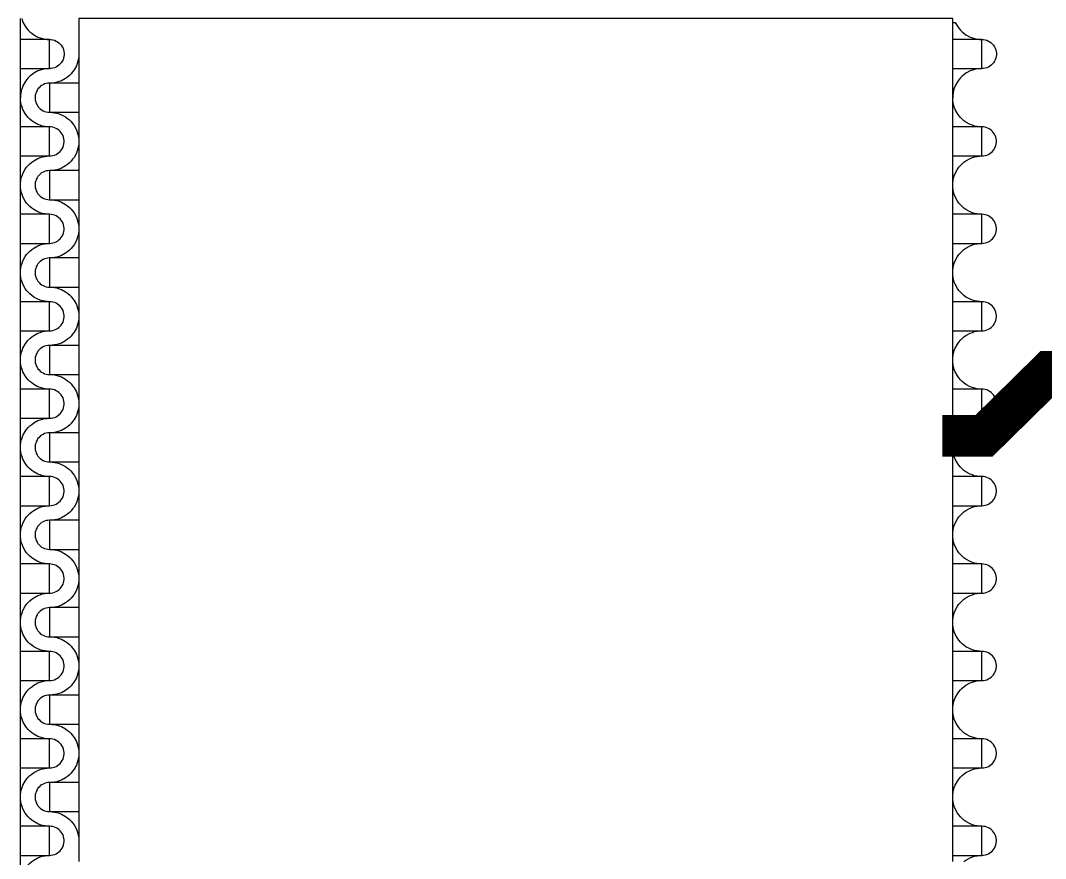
# Model space of a CAD drawing. Extents: x 190.8 to 267.1, y 124 to 174.8.
# Drawn here: x 231.125 to 233.588, y 148.393 to 150.406 of the extents above; entities that cross this region are included whole.
import ezdxf

# ---------------------------------------------------------------- set-up
doc = ezdxf.new("R2010")
doc.units = 0
doc.header["$MEASUREMENT"] = 0

msp = doc.modelspace()

# ---------------------------------------------------------------- linework, layer by layer
for points in [[(231.1246, 148.3506), (231.1246, 150.4106)], [(231.1275, 150.4106), (231.1284, 150.4078), (231.1304, 150.4023), (231.1359, 150.3923), (231.1394, 150.3876), (231.1431, 150.3831), (231.1471, 150.3791), (231.1516, 150.3753), (231.1564, 150.3718), (231.1664, 150.3663), (231.1719, 150.3643), (231.1774, 150.3626), (231.1831, 150.3616), (231.1889, 150.3608), (231.1946, 150.3606)], [(233.3646, 148.3856), (233.3646, 150.4106), (231.2646, 150.4106), (231.2646, 148.3856)], [(233.3646, 150.4016), (233.3708, 150.4016), (233.3759, 150.3923), (233.3794, 150.3876), (233.3831, 150.3831), (233.3871, 150.3791), (233.3916, 150.3753), (233.3964, 150.3718), (233.4064, 150.3663), (233.4119, 150.3643), (233.4174, 150.3626), (233.4231, 150.3616), (233.4289, 150.3608), (233.4346, 150.3606)], [(231.1246, 150.2906), (231.1946, 150.2906), (231.1946, 150.3606), (231.1246, 150.3606)], [(231.1946, 150.3606), (231.1986, 150.3603), (231.2026, 150.3596), (231.2066, 150.3586), (231.2104, 150.3568), (231.2139, 150.3548), (231.2171, 150.3523), (231.2201, 150.3496), (231.2226, 150.3466), (231.2249, 150.3431), (231.2269, 150.3393), (231.2281, 150.3356), (231.2291, 150.3316), (231.2296, 150.3276), (231.2296, 150.3236), (231.2291, 150.3196), (231.2281, 150.3156), (231.2269, 150.3116), (231.2249, 150.3081), (231.2226, 150.3046), (231.2201, 150.3016), (231.2171, 150.2988), (231.2139, 150.2963), (231.2104, 150.2943), (231.2066, 150.2926), (231.2026, 150.2916), (231.1986, 150.2908), (231.1946, 150.2906)], [(233.3646, 150.2906), (233.4346, 150.2906), (233.4346, 150.3606), (233.3646, 150.3606)], [(233.4346, 150.3606), (233.4386, 150.3603), (233.4426, 150.3596), (233.4466, 150.3586), (233.4504, 150.3568), (233.4539, 150.3548), (233.4571, 150.3523), (233.4601, 150.3496), (233.4626, 150.3466), (233.4649, 150.3431), (233.4669, 150.3393), (233.4681, 150.3356), (233.4691, 150.3316), (233.4696, 150.3276), (233.4696, 150.3236), (233.4691, 150.3196), (233.4681, 150.3156), (233.4669, 150.3116), (233.4649, 150.3081), (233.4626, 150.3046), (233.4601, 150.3016), (233.4571, 150.2988), (233.4539, 150.2963), (233.4504, 150.2943), (233.4466, 150.2926), (233.4426, 150.2916), (233.4386, 150.2908), (233.4346, 150.2906)], [(231.2646, 150.3256), (231.2644, 150.3198), (231.2636, 150.3141), (231.2626, 150.3083), (231.2609, 150.3028), (231.2589, 150.2973), (231.2534, 150.2873), (231.2499, 150.2826), (231.2461, 150.2781), (231.2421, 150.2741), (231.2376, 150.2703), (231.2329, 150.2668), (231.2229, 150.2613), (231.2174, 150.2593), (231.2119, 150.2576), (231.2061, 150.2566), (231.2004, 150.2558), (231.1946, 150.2556)], [(231.1946, 150.2906), (231.1889, 150.2903), (231.1831, 150.2896), (231.1774, 150.2886), (231.1719, 150.2868), (231.1664, 150.2848), (231.1564, 150.2793), (231.1516, 150.2758), (231.1471, 150.2721), (231.1431, 150.2681), (231.1394, 150.2636), (231.1359, 150.2588), (231.1304, 150.2488), (231.1284, 150.2433), (231.1266, 150.2378), (231.1256, 150.2321), (231.1249, 150.2263), (231.1246, 150.2206)], [(233.4346, 150.2906), (233.4289, 150.2903), (233.4231, 150.2896), (233.4174, 150.2886), (233.4119, 150.2868), (233.4064, 150.2848), (233.3964, 150.2793), (233.3916, 150.2758), (233.3871, 150.2721), (233.3831, 150.2681), (233.3794, 150.2636), (233.3759, 150.2588), (233.3704, 150.2488), (233.3684, 150.2433), (233.3666, 150.2378), (233.3656, 150.2321), (233.3649, 150.2263), (233.3646, 150.2206)], [(231.1946, 150.2556), (231.1906, 150.2553), (231.1866, 150.2546), (231.1826, 150.2536), (231.1789, 150.2518), (231.1754, 150.2498), (231.1721, 150.2473), (231.1691, 150.2446), (231.1666, 150.2416), (231.1644, 150.2381), (231.1624, 150.2343), (231.1611, 150.2306), (231.1601, 150.2266), (231.1596, 150.2226), (231.1596, 150.2186), (231.1601, 150.2146), (231.1611, 150.2106), (231.1624, 150.2066), (231.1644, 150.2031), (231.1666, 150.1996), (231.1691, 150.1966), (231.1721, 150.1938), (231.1754, 150.1913), (231.1789, 150.1893), (231.1826, 150.1876), (231.1866, 150.1866), (231.1906, 150.1858), (231.1946, 150.1856)], [(231.2646, 150.2556), (231.1946, 150.2556), (231.1946, 150.1856), (231.2646, 150.1856)], [(231.1946, 150.1506), (231.1889, 150.1508), (231.1831, 150.1516), (231.1774, 150.1526), (231.1719, 150.1543), (231.1664, 150.1563), (231.1564, 150.1618), (231.1516, 150.1653), (231.1471, 150.1691), (231.1431, 150.1731), (231.1394, 150.1776), (231.1359, 150.1823), (231.1304, 150.1923), (231.1284, 150.1978), (231.1266, 150.2033), (231.1256, 150.2091), (231.1249, 150.2148), (231.1246, 150.2206)], [(233.4346, 150.1506), (233.4289, 150.1508), (233.4231, 150.1516), (233.4174, 150.1526), (233.4119, 150.1543), (233.4064, 150.1563), (233.3964, 150.1618), (233.3916, 150.1653), (233.3871, 150.1691), (233.3831, 150.1731), (233.3794, 150.1776), (233.3759, 150.1823), (233.3704, 150.1923), (233.3684, 150.1978), (233.3666, 150.2033), (233.3656, 150.2091), (233.3649, 150.2148), (233.3646, 150.2206)], [(231.1946, 150.1856), (231.2004, 150.1853), (231.2061, 150.1846), (231.2119, 150.1836), (231.2174, 150.1818), (231.2229, 150.1798), (231.2329, 150.1743), (231.2376, 150.1708), (231.2421, 150.1671), (231.2461, 150.1631), (231.2499, 150.1586), (231.2534, 150.1538), (231.2589, 150.1438), (231.2609, 150.1383), (231.2626, 150.1328), (231.2636, 150.1271), (231.2644, 150.1213), (231.2646, 150.1156)], [(231.1246, 150.0806), (231.1946, 150.0806), (231.1946, 150.1506), (231.1246, 150.1506)], [(231.1946, 150.0806), (231.1986, 150.0808), (231.2026, 150.0816), (231.2066, 150.0826), (231.2104, 150.0843), (231.2139, 150.0863), (231.2171, 150.0888), (231.2201, 150.0916), (231.2226, 150.0946), (231.2249, 150.0981), (231.2269, 150.1018), (231.2281, 150.1056), (231.2291, 150.1096), (231.2296, 150.1136), (231.2296, 150.1176), (231.2291, 150.1216), (231.2281, 150.1256), (231.2269, 150.1296), (231.2249, 150.1331), (231.2226, 150.1366), (231.2201, 150.1396), (231.2171, 150.1423), (231.2139, 150.1448), (231.2104, 150.1468), (231.2066, 150.1486), (231.2026, 150.1496), (231.1986, 150.1503), (231.1946, 150.1506)], [(233.3646, 150.0806), (233.4346, 150.0806), (233.4346, 150.1506), (233.3646, 150.1506)], [(233.4346, 150.0806), (233.4386, 150.0808), (233.4426, 150.0816), (233.4466, 150.0826), (233.4504, 150.0843), (233.4539, 150.0863), (233.4571, 150.0888), (233.4601, 150.0916), (233.4626, 150.0946), (233.4649, 150.0981), (233.4669, 150.1018), (233.4681, 150.1056), (233.4691, 150.1096), (233.4696, 150.1136), (233.4696, 150.1176), (233.4691, 150.1216), (233.4681, 150.1256), (233.4669, 150.1296), (233.4649, 150.1331), (233.4626, 150.1366), (233.4601, 150.1396), (233.4571, 150.1423), (233.4539, 150.1448), (233.4504, 150.1468), (233.4466, 150.1486), (233.4426, 150.1496), (233.4386, 150.1503), (233.4346, 150.1506)], [(231.2646, 150.1156), (231.2644, 150.1098), (231.2636, 150.1041), (231.2626, 150.0983), (231.2609, 150.0928), (231.2589, 150.0873), (231.2534, 150.0773), (231.2499, 150.0726), (231.2461, 150.0681), (231.2421, 150.0641), (231.2376, 150.0603), (231.2329, 150.0568), (231.2229, 150.0513), (231.2174, 150.0493), (231.2119, 150.0476), (231.2061, 150.0466), (231.2004, 150.0458), (231.1946, 150.0456)], [(231.1246, 150.0106), (231.1249, 150.0163), (231.1256, 150.0221), (231.1266, 150.0278), (231.1284, 150.0333), (231.1304, 150.0388), (231.1359, 150.0488), (231.1394, 150.0536), (231.1431, 150.0581), (231.1471, 150.0621), (231.1516, 150.0658), (231.1564, 150.0693), (231.1664, 150.0748), (231.1719, 150.0768), (231.1774, 150.0786), (231.1831, 150.0796), (231.1889, 150.0803), (231.1946, 150.0806)], [(233.3646, 150.0106), (233.3649, 150.0163), (233.3656, 150.0221), (233.3666, 150.0278), (233.3684, 150.0333), (233.3704, 150.0388), (233.3759, 150.0488), (233.3794, 150.0536), (233.3831, 150.0581), (233.3871, 150.0621), (233.3916, 150.0658), (233.3964, 150.0693), (233.4064, 150.0748), (233.4119, 150.0768), (233.4174, 150.0786), (233.4231, 150.0796), (233.4289, 150.0803), (233.4346, 150.0806)], [(231.1946, 150.0456), (231.1906, 150.0453), (231.1866, 150.0446), (231.1826, 150.0436), (231.1789, 150.0418), (231.1754, 150.0398), (231.1721, 150.0373), (231.1691, 150.0346), (231.1666, 150.0316), (231.1644, 150.0281), (231.1624, 150.0243), (231.1611, 150.0206), (231.1601, 150.0166), (231.1596, 150.0126), (231.1596, 150.0086), (231.1601, 150.0046), (231.1611, 150.0006), (231.1624, 149.9966), (231.1644, 149.9931), (231.1666, 149.9896), (231.1691, 149.9866), (231.1721, 149.9838), (231.1754, 149.9813), (231.1789, 149.9793), (231.1826, 149.9776), (231.1866, 149.9766), (231.1906, 149.9758), (231.1946, 149.9756)], [(231.2646, 150.0456), (231.1946, 150.0456), (231.1946, 149.9756), (231.2646, 149.9756)], [(231.1946, 149.9406), (231.1889, 149.9408), (231.1831, 149.9416), (231.1774, 149.9426), (231.1719, 149.9443), (231.1664, 149.9463), (231.1564, 149.9518), (231.1516, 149.9553), (231.1471, 149.9591), (231.1431, 149.9631), (231.1394, 149.9676), (231.1359, 149.9723), (231.1304, 149.9823), (231.1284, 149.9878), (231.1266, 149.9933), (231.1256, 149.9991), (231.1249, 150.0048), (231.1246, 150.0106)], [(233.4346, 149.9406), (233.4289, 149.9408), (233.4231, 149.9416), (233.4174, 149.9426), (233.4119, 149.9443), (233.4064, 149.9463), (233.3964, 149.9518), (233.3916, 149.9553), (233.3871, 149.9591), (233.3831, 149.9631), (233.3794, 149.9676), (233.3759, 149.9723), (233.3704, 149.9823), (233.3684, 149.9878), (233.3666, 149.9933), (233.3656, 149.9991), (233.3649, 150.0048), (233.3646, 150.0106)], [(231.1946, 149.9756), (231.2004, 149.9753), (231.2061, 149.9746), (231.2119, 149.9736), (231.2174, 149.9718), (231.2229, 149.9698), (231.2329, 149.9643), (231.2376, 149.9608), (231.2421, 149.9571), (231.2461, 149.9531), (231.2499, 149.9486), (231.2534, 149.9438), (231.2589, 149.9338), (231.2609, 149.9283), (231.2626, 149.9228), (231.2636, 149.9171), (231.2644, 149.9113), (231.2646, 149.9056)], [(231.1246, 149.8706), (231.1946, 149.8706), (231.1946, 149.9406), (231.1246, 149.9406)], [(231.1946, 149.8706), (231.1986, 149.8708), (231.2026, 149.8716), (231.2066, 149.8726), (231.2104, 149.8743), (231.2139, 149.8763), (231.2171, 149.8788), (231.2201, 149.8816), (231.2226, 149.8846), (231.2249, 149.8881), (231.2269, 149.8918), (231.2281, 149.8956), (231.2291, 149.8996), (231.2296, 149.9036), (231.2296, 149.9076), (231.2291, 149.9116), (231.2281, 149.9156), (231.2269, 149.9196), (231.2249, 149.9231), (231.2226, 149.9266), (231.2201, 149.9296), (231.2171, 149.9323), (231.2139, 149.9348), (231.2104, 149.9368), (231.2066, 149.9386), (231.2026, 149.9396), (231.1986, 149.9403), (231.1946, 149.9406)], [(233.3646, 149.8706), (233.4346, 149.8706), (233.4346, 149.9406), (233.3646, 149.9406)], [(233.4346, 149.8706), (233.4386, 149.8708), (233.4426, 149.8716), (233.4466, 149.8726), (233.4504, 149.8743), (233.4539, 149.8763), (233.4571, 149.8788), (233.4601, 149.8816), (233.4626, 149.8846), (233.4649, 149.8881), (233.4669, 149.8918), (233.4681, 149.8956), (233.4691, 149.8996), (233.4696, 149.9036), (233.4696, 149.9076), (233.4691, 149.9116), (233.4681, 149.9156), (233.4669, 149.9196), (233.4649, 149.9231), (233.4626, 149.9266), (233.4601, 149.9296), (233.4571, 149.9323), (233.4539, 149.9348), (233.4504, 149.9368), (233.4466, 149.9386), (233.4426, 149.9396), (233.4386, 149.9403), (233.4346, 149.9406)], [(231.2646, 149.9056), (231.2644, 149.8998), (231.2636, 149.8941), (231.2626, 149.8883), (231.2609, 149.8828), (231.2589, 149.8773), (231.2534, 149.8673), (231.2499, 149.8626), (231.2461, 149.8581), (231.2421, 149.8541), (231.2376, 149.8503), (231.2329, 149.8468), (231.2229, 149.8413), (231.2174, 149.8393), (231.2119, 149.8376), (231.2061, 149.8366), (231.2004, 149.8358), (231.1946, 149.8356)], [(231.1246, 149.8006), (231.1249, 149.8063), (231.1256, 149.8121), (231.1266, 149.8178), (231.1284, 149.8233), (231.1304, 149.8288), (231.1359, 149.8388), (231.1394, 149.8436), (231.1431, 149.8481), (231.1471, 149.8521), (231.1516, 149.8558), (231.1564, 149.8593), (231.1664, 149.8648), (231.1719, 149.8668), (231.1774, 149.8686), (231.1831, 149.8696), (231.1889, 149.8703), (231.1946, 149.8706)], [(233.3646, 149.8006), (233.3649, 149.8063), (233.3656, 149.8121), (233.3666, 149.8178), (233.3684, 149.8233), (233.3704, 149.8288), (233.3759, 149.8388), (233.3794, 149.8436), (233.3831, 149.8481), (233.3871, 149.8521), (233.3916, 149.8558), (233.3964, 149.8593), (233.4064, 149.8648), (233.4119, 149.8668), (233.4174, 149.8686), (233.4231, 149.8696), (233.4289, 149.8703), (233.4346, 149.8706)], [(231.1946, 149.8356), (231.1906, 149.8353), (231.1866, 149.8346), (231.1826, 149.8336), (231.1789, 149.8318), (231.1754, 149.8298), (231.1721, 149.8273), (231.1691, 149.8246), (231.1666, 149.8216), (231.1644, 149.8181), (231.1624, 149.8143), (231.1611, 149.8106), (231.1601, 149.8066), (231.1596, 149.8026), (231.1596, 149.7986), (231.1601, 149.7946), (231.1611, 149.7906), (231.1624, 149.7866), (231.1644, 149.7831), (231.1666, 149.7796), (231.1691, 149.7766), (231.1721, 149.7738), (231.1754, 149.7713), (231.1789, 149.7693), (231.1826, 149.7676), (231.1866, 149.7666), (231.1906, 149.7658), (231.1946, 149.7656)], [(231.2646, 149.8356), (231.1946, 149.8356), (231.1946, 149.7656), (231.2646, 149.7656)], [(231.1946, 149.7306), (231.1889, 149.7308), (231.1831, 149.7316), (231.1774, 149.7326), (231.1719, 149.7343), (231.1664, 149.7363), (231.1564, 149.7418), (231.1516, 149.7453), (231.1471, 149.7491), (231.1431, 149.7531), (231.1394, 149.7576), (231.1359, 149.7623), (231.1304, 149.7723), (231.1284, 149.7778), (231.1266, 149.7833), (231.1256, 149.7891), (231.1249, 149.7948), (231.1246, 149.8006)], [(233.4346, 149.7306), (233.4289, 149.7308), (233.4231, 149.7316), (233.4174, 149.7326), (233.4119, 149.7343), (233.4064, 149.7363), (233.3964, 149.7418), (233.3916, 149.7453), (233.3871, 149.7491), (233.3831, 149.7531), (233.3794, 149.7576), (233.3759, 149.7623), (233.3704, 149.7723), (233.3684, 149.7778), (233.3666, 149.7833), (233.3656, 149.7891), (233.3649, 149.7948), (233.3646, 149.8006)], [(231.1946, 149.7656), (231.2004, 149.7653), (231.2061, 149.7646), (231.2119, 149.7636), (231.2174, 149.7618), (231.2229, 149.7598), (231.2329, 149.7543), (231.2376, 149.7508), (231.2421, 149.7471), (231.2461, 149.7431), (231.2499, 149.7386), (231.2534, 149.7338), (231.2589, 149.7238), (231.2609, 149.7183), (231.2626, 149.7128), (231.2636, 149.7071), (231.2644, 149.7013), (231.2646, 149.6956)], [(231.1246, 149.6606), (231.1946, 149.6606), (231.1946, 149.7306), (231.1246, 149.7306)], [(231.1946, 149.6606), (231.1986, 149.6608), (231.2026, 149.6616), (231.2066, 149.6626), (231.2104, 149.6643), (231.2139, 149.6663), (231.2171, 149.6688), (231.2201, 149.6716), (231.2226, 149.6746), (231.2249, 149.6781), (231.2269, 149.6818), (231.2281, 149.6856), (231.2291, 149.6896), (231.2296, 149.6936), (231.2296, 149.6976), (231.2291, 149.7016), (231.2281, 149.7056), (231.2269, 149.7096), (231.2249, 149.7131), (231.2226, 149.7166), (231.2201, 149.7196), (231.2171, 149.7223), (231.2139, 149.7248), (231.2104, 149.7268), (231.2066, 149.7286), (231.2026, 149.7296), (231.1986, 149.7303), (231.1946, 149.7306)], [(233.3646, 149.6606), (233.4346, 149.6606), (233.4346, 149.7306), (233.3646, 149.7306)], [(233.4346, 149.6606), (233.4386, 149.6608), (233.4426, 149.6616), (233.4466, 149.6626), (233.4504, 149.6643), (233.4539, 149.6663), (233.4571, 149.6688), (233.4601, 149.6716), (233.4626, 149.6746), (233.4649, 149.6781), (233.4669, 149.6818), (233.4681, 149.6856), (233.4691, 149.6896), (233.4696, 149.6936), (233.4696, 149.6976), (233.4691, 149.7016), (233.4681, 149.7056), (233.4669, 149.7096), (233.4649, 149.7131), (233.4626, 149.7166), (233.4601, 149.7196), (233.4571, 149.7223), (233.4539, 149.7248), (233.4504, 149.7268), (233.4466, 149.7286), (233.4426, 149.7296), (233.4386, 149.7303), (233.4346, 149.7306)], [(231.2646, 149.6956), (231.2644, 149.6898), (231.2636, 149.6841), (231.2626, 149.6783), (231.2609, 149.6728), (231.2589, 149.6673), (231.2534, 149.6573), (231.2499, 149.6526), (231.2461, 149.6481), (231.2421, 149.6441), (231.2376, 149.6403), (231.2329, 149.6368), (231.2229, 149.6313), (231.2174, 149.6293), (231.2119, 149.6276), (231.2061, 149.6266), (231.2004, 149.6258), (231.1946, 149.6256)], [(231.1246, 149.5906), (231.1249, 149.5963), (231.1256, 149.6021), (231.1266, 149.6078), (231.1284, 149.6133), (231.1304, 149.6188), (231.1359, 149.6288), (231.1394, 149.6336), (231.1431, 149.6381), (231.1471, 149.6421), (231.1516, 149.6458), (231.1564, 149.6493), (231.1664, 149.6548), (231.1719, 149.6568), (231.1774, 149.6586), (231.1831, 149.6596), (231.1889, 149.6603), (231.1946, 149.6606)], [(233.3646, 149.5906), (233.3649, 149.5963), (233.3656, 149.6021), (233.3666, 149.6078), (233.3684, 149.6133), (233.3704, 149.6188), (233.3759, 149.6288), (233.3794, 149.6336), (233.3831, 149.6381), (233.3871, 149.6421), (233.3916, 149.6458), (233.3964, 149.6493), (233.4064, 149.6548), (233.4119, 149.6568), (233.4174, 149.6586), (233.4231, 149.6596), (233.4289, 149.6603), (233.4346, 149.6606)], [(231.1946, 149.6256), (231.1906, 149.6253), (231.1866, 149.6246), (231.1826, 149.6236), (231.1789, 149.6218), (231.1754, 149.6198), (231.1721, 149.6173), (231.1691, 149.6146), (231.1666, 149.6116), (231.1644, 149.6081), (231.1624, 149.6043), (231.1611, 149.6006), (231.1601, 149.5966), (231.1596, 149.5926), (231.1596, 149.5886), (231.1601, 149.5846), (231.1611, 149.5806), (231.1624, 149.5766), (231.1644, 149.5731), (231.1666, 149.5696), (231.1691, 149.5666), (231.1721, 149.5638), (231.1754, 149.5613), (231.1789, 149.5593), (231.1826, 149.5576), (231.1866, 149.5566), (231.1906, 149.5558), (231.1946, 149.5556)], [(231.2646, 149.6256), (231.1946, 149.6256), (231.1946, 149.5556), (231.2646, 149.5556)], [(231.1946, 149.5206), (231.1889, 149.5208), (231.1831, 149.5216), (231.1774, 149.5226), (231.1719, 149.5243), (231.1664, 149.5263), (231.1564, 149.5318), (231.1516, 149.5353), (231.1471, 149.5391), (231.1431, 149.5431), (231.1394, 149.5476), (231.1359, 149.5523), (231.1304, 149.5623), (231.1284, 149.5678), (231.1266, 149.5733), (231.1256, 149.5791), (231.1249, 149.5848), (231.1246, 149.5906)], [(233.4346, 149.5206), (233.4289, 149.5208), (233.4231, 149.5216), (233.4174, 149.5226), (233.4119, 149.5243), (233.4064, 149.5263), (233.3964, 149.5318), (233.3916, 149.5353), (233.3871, 149.5391), (233.3831, 149.5431), (233.3794, 149.5476), (233.3759, 149.5523), (233.3704, 149.5623), (233.3684, 149.5678), (233.3666, 149.5733), (233.3656, 149.5791), (233.3649, 149.5848), (233.3646, 149.5906)], [(231.1946, 149.5556), (231.2004, 149.5553), (231.2061, 149.5546), (231.2119, 149.5536), (231.2174, 149.5518), (231.2229, 149.5498), (231.2329, 149.5443), (231.2376, 149.5408), (231.2421, 149.5371), (231.2461, 149.5331), (231.2499, 149.5286), (231.2534, 149.5238), (231.2589, 149.5138), (231.2609, 149.5083), (231.2626, 149.5028), (231.2636, 149.4971), (231.2644, 149.4913), (231.2646, 149.4856)], [(231.1246, 149.4506), (231.1946, 149.4506), (231.1946, 149.5206), (231.1246, 149.5206)], [(231.1946, 149.4506), (231.1986, 149.4508), (231.2026, 149.4516), (231.2066, 149.4526), (231.2104, 149.4543), (231.2139, 149.4563), (231.2171, 149.4588), (231.2201, 149.4616), (231.2226, 149.4646), (231.2249, 149.4681), (231.2269, 149.4718), (231.2281, 149.4756), (231.2291, 149.4796), (231.2296, 149.4836), (231.2296, 149.4876), (231.2291, 149.4916), (231.2281, 149.4956), (231.2269, 149.4996), (231.2249, 149.5031), (231.2226, 149.5066), (231.2201, 149.5096), (231.2171, 149.5123), (231.2139, 149.5148), (231.2104, 149.5168), (231.2066, 149.5186), (231.2026, 149.5196), (231.1986, 149.5203), (231.1946, 149.5206)], [(233.3646, 149.4506), (233.4346, 149.4506), (233.4346, 149.5206), (233.3646, 149.5206)], [(233.4346, 149.4506), (233.4386, 149.4508), (233.4426, 149.4516), (233.4466, 149.4526), (233.4504, 149.4543), (233.4539, 149.4563), (233.4571, 149.4588), (233.4601, 149.4616), (233.4626, 149.4646), (233.4649, 149.4681), (233.4669, 149.4718), (233.4681, 149.4756), (233.4691, 149.4796), (233.4696, 149.4836), (233.4696, 149.4876), (233.4691, 149.4916), (233.4681, 149.4956), (233.4669, 149.4996), (233.4649, 149.5031), (233.4626, 149.5066), (233.4601, 149.5096), (233.4571, 149.5123), (233.4539, 149.5148), (233.4504, 149.5168), (233.4466, 149.5186), (233.4426, 149.5196), (233.4386, 149.5203), (233.4346, 149.5206)], [(231.2646, 149.4856), (231.2644, 149.4798), (231.2636, 149.4741), (231.2626, 149.4683), (231.2609, 149.4628), (231.2589, 149.4573), (231.2534, 149.4473), (231.2499, 149.4426), (231.2461, 149.4381), (231.2421, 149.4341), (231.2376, 149.4303), (231.2329, 149.4268), (231.2229, 149.4213), (231.2174, 149.4193), (231.2119, 149.4176), (231.2061, 149.4166), (231.2004, 149.4158), (231.1946, 149.4156)], [(231.1246, 149.3806), (231.1249, 149.3863), (231.1256, 149.3921), (231.1266, 149.3978), (231.1284, 149.4033), (231.1304, 149.4088), (231.1359, 149.4188), (231.1394, 149.4236), (231.1431, 149.4281), (231.1471, 149.4321), (231.1516, 149.4358), (231.1564, 149.4393), (231.1664, 149.4448), (231.1719, 149.4468), (231.1774, 149.4486), (231.1831, 149.4496), (231.1889, 149.4503), (231.1946, 149.4506)], [(233.3646, 149.3806), (233.3649, 149.3863), (233.3656, 149.3921), (233.3666, 149.3978), (233.3684, 149.4033), (233.3704, 149.4088), (233.3759, 149.4188), (233.3794, 149.4236), (233.3831, 149.4281), (233.3871, 149.4321), (233.3916, 149.4358), (233.3964, 149.4393), (233.4064, 149.4448), (233.4119, 149.4468), (233.4174, 149.4486), (233.4231, 149.4496), (233.4289, 149.4503), (233.4346, 149.4506)], [(231.1946, 149.4156), (231.1906, 149.4153), (231.1866, 149.4146), (231.1826, 149.4136), (231.1789, 149.4118), (231.1754, 149.4098), (231.1721, 149.4073), (231.1691, 149.4046), (231.1666, 149.4016), (231.1644, 149.3981), (231.1624, 149.3943), (231.1611, 149.3906), (231.1601, 149.3866), (231.1596, 149.3826), (231.1596, 149.3786), (231.1601, 149.3746), (231.1611, 149.3706), (231.1624, 149.3666), (231.1644, 149.3631), (231.1666, 149.3596), (231.1691, 149.3566), (231.1721, 149.3538), (231.1754, 149.3513), (231.1789, 149.3493), (231.1826, 149.3476), (231.1866, 149.3466), (231.1906, 149.3458), (231.1946, 149.3456)], [(231.2646, 149.4156), (231.1946, 149.4156), (231.1946, 149.3456), (231.2646, 149.3456)], [(231.1946, 149.3106), (231.1889, 149.3108), (231.1831, 149.3116), (231.1774, 149.3126), (231.1719, 149.3143), (231.1664, 149.3163), (231.1564, 149.3218), (231.1516, 149.3253), (231.1471, 149.3291), (231.1431, 149.3331), (231.1394, 149.3376), (231.1359, 149.3423), (231.1304, 149.3523), (231.1284, 149.3578), (231.1266, 149.3633), (231.1256, 149.3691), (231.1249, 149.3748), (231.1246, 149.3806)], [(233.4346, 149.3106), (233.4289, 149.3108), (233.4231, 149.3116), (233.4174, 149.3126), (233.4119, 149.3143), (233.4064, 149.3163), (233.3964, 149.3218), (233.3916, 149.3253), (233.3871, 149.3291), (233.3831, 149.3331), (233.3794, 149.3376), (233.3759, 149.3423), (233.3704, 149.3523), (233.3684, 149.3578), (233.3666, 149.3633), (233.3656, 149.3691), (233.3649, 149.3748), (233.3646, 149.3806)], [(231.1946, 149.3456), (231.2004, 149.3453), (231.2061, 149.3446), (231.2119, 149.3436), (231.2174, 149.3418), (231.2229, 149.3398), (231.2329, 149.3343), (231.2376, 149.3308), (231.2421, 149.3271), (231.2461, 149.3231), (231.2499, 149.3186), (231.2534, 149.3138), (231.2589, 149.3038), (231.2609, 149.2983), (231.2626, 149.2928), (231.2636, 149.2871), (231.2644, 149.2813), (231.2646, 149.2756)], [(231.1246, 149.2406), (231.1946, 149.2406), (231.1946, 149.3106), (231.1246, 149.3106)], [(231.1946, 149.2406), (231.1986, 149.2408), (231.2026, 149.2416), (231.2066, 149.2426), (231.2104, 149.2443), (231.2139, 149.2463), (231.2171, 149.2488), (231.2201, 149.2516), (231.2226, 149.2546), (231.2249, 149.2581), (231.2269, 149.2618), (231.2281, 149.2656), (231.2291, 149.2696), (231.2296, 149.2736), (231.2296, 149.2776), (231.2291, 149.2816), (231.2281, 149.2856), (231.2269, 149.2896), (231.2249, 149.2931), (231.2226, 149.2966), (231.2201, 149.2996), (231.2171, 149.3023), (231.2139, 149.3048), (231.2104, 149.3068), (231.2066, 149.3086), (231.2026, 149.3096), (231.1986, 149.3103), (231.1946, 149.3106)], [(233.3646, 149.2406), (233.4346, 149.2406), (233.4346, 149.3106), (233.3646, 149.3106)], [(233.4346, 149.2406), (233.4386, 149.2408), (233.4426, 149.2416), (233.4466, 149.2426), (233.4504, 149.2443), (233.4539, 149.2463), (233.4571, 149.2488), (233.4601, 149.2516), (233.4626, 149.2546), (233.4649, 149.2581), (233.4669, 149.2618), (233.4681, 149.2656), (233.4691, 149.2696), (233.4696, 149.2736), (233.4696, 149.2776), (233.4691, 149.2816), (233.4681, 149.2856), (233.4669, 149.2896), (233.4649, 149.2931), (233.4626, 149.2966), (233.4601, 149.2996), (233.4571, 149.3023), (233.4539, 149.3048), (233.4504, 149.3068), (233.4466, 149.3086), (233.4426, 149.3096), (233.4386, 149.3103), (233.4346, 149.3106)], [(231.2646, 149.2756), (231.2644, 149.2698), (231.2636, 149.2641), (231.2626, 149.2583), (231.2609, 149.2528), (231.2589, 149.2473), (231.2534, 149.2373), (231.2499, 149.2326), (231.2461, 149.2281), (231.2421, 149.2241), (231.2376, 149.2203), (231.2329, 149.2168), (231.2229, 149.2113), (231.2174, 149.2093), (231.2119, 149.2076), (231.2061, 149.2066), (231.2004, 149.2058), (231.1946, 149.2056)], [(231.1246, 149.1706), (231.1249, 149.1763), (231.1256, 149.1821), (231.1266, 149.1878), (231.1284, 149.1933), (231.1304, 149.1988), (231.1359, 149.2088), (231.1394, 149.2136), (231.1431, 149.2181), (231.1471, 149.2221), (231.1516, 149.2258), (231.1564, 149.2293), (231.1664, 149.2348), (231.1719, 149.2368), (231.1774, 149.2386), (231.1831, 149.2396), (231.1889, 149.2403), (231.1946, 149.2406)], [(233.3646, 149.1706), (233.3649, 149.1763), (233.3656, 149.1821), (233.3666, 149.1878), (233.3684, 149.1933), (233.3704, 149.1988), (233.3759, 149.2088), (233.3794, 149.2136), (233.3831, 149.2181), (233.3871, 149.2221), (233.3916, 149.2258), (233.3964, 149.2293), (233.4064, 149.2348), (233.4119, 149.2368), (233.4174, 149.2386), (233.4231, 149.2396), (233.4289, 149.2403), (233.4346, 149.2406)], [(231.1946, 149.2056), (231.1906, 149.2053), (231.1866, 149.2046), (231.1826, 149.2036), (231.1789, 149.2018), (231.1754, 149.1998), (231.1721, 149.1973), (231.1691, 149.1946), (231.1666, 149.1916), (231.1644, 149.1881), (231.1624, 149.1843), (231.1611, 149.1806), (231.1601, 149.1766), (231.1596, 149.1726), (231.1596, 149.1686), (231.1601, 149.1646), (231.1611, 149.1606), (231.1624, 149.1566), (231.1644, 149.1531), (231.1666, 149.1496), (231.1691, 149.1466), (231.1721, 149.1438), (231.1754, 149.1413), (231.1789, 149.1393), (231.1826, 149.1376), (231.1866, 149.1366), (231.1906, 149.1358), (231.1946, 149.1356)], [(231.2646, 149.2056), (231.1946, 149.2056), (231.1946, 149.1356), (231.2646, 149.1356)], [(231.1946, 149.1006), (231.1889, 149.1008), (231.1831, 149.1016), (231.1774, 149.1026), (231.1719, 149.1043), (231.1664, 149.1063), (231.1564, 149.1118), (231.1516, 149.1153), (231.1471, 149.1191), (231.1431, 149.1231), (231.1394, 149.1276), (231.1359, 149.1323), (231.1304, 149.1423), (231.1284, 149.1478), (231.1266, 149.1533), (231.1256, 149.1591), (231.1249, 149.1648), (231.1246, 149.1706)], [(233.4346, 149.1006), (233.4289, 149.1008), (233.4231, 149.1016), (233.4174, 149.1026), (233.4119, 149.1043), (233.4064, 149.1063), (233.3964, 149.1118), (233.3916, 149.1153), (233.3871, 149.1191), (233.3831, 149.1231), (233.3794, 149.1276), (233.3759, 149.1323), (233.3704, 149.1423), (233.3684, 149.1478), (233.3666, 149.1533), (233.3656, 149.1591), (233.3649, 149.1648), (233.3646, 149.1706)], [(231.1946, 149.1356), (231.2004, 149.1353), (231.2061, 149.1346), (231.2119, 149.1336), (231.2174, 149.1318), (231.2229, 149.1298), (231.2329, 149.1243), (231.2376, 149.1208), (231.2421, 149.1171), (231.2461, 149.1131), (231.2499, 149.1086), (231.2534, 149.1038), (231.2589, 149.0938), (231.2609, 149.0883), (231.2626, 149.0828), (231.2636, 149.0771), (231.2644, 149.0713), (231.2646, 149.0656)], [(231.1246, 149.0306), (231.1946, 149.0306), (231.1946, 149.1006), (231.1246, 149.1006)], [(231.1946, 149.0306), (231.1986, 149.0308), (231.2026, 149.0316), (231.2066, 149.0326), (231.2104, 149.0343), (231.2139, 149.0363), (231.2171, 149.0388), (231.2201, 149.0416), (231.2226, 149.0446), (231.2249, 149.0481), (231.2269, 149.0518), (231.2281, 149.0556), (231.2291, 149.0596), (231.2296, 149.0636), (231.2296, 149.0676), (231.2291, 149.0716), (231.2281, 149.0756), (231.2269, 149.0796), (231.2249, 149.0831), (231.2226, 149.0866), (231.2201, 149.0896), (231.2171, 149.0923), (231.2139, 149.0948), (231.2104, 149.0968), (231.2066, 149.0986), (231.2026, 149.0996), (231.1986, 149.1003), (231.1946, 149.1006)], [(233.3646, 149.0306), (233.4346, 149.0306), (233.4346, 149.1006), (233.3646, 149.1006)], [(233.4346, 149.0306), (233.4386, 149.0308), (233.4426, 149.0316), (233.4466, 149.0326), (233.4504, 149.0343), (233.4539, 149.0363), (233.4571, 149.0388), (233.4601, 149.0416), (233.4626, 149.0446), (233.4649, 149.0481), (233.4669, 149.0518), (233.4681, 149.0556), (233.4691, 149.0596), (233.4696, 149.0636), (233.4696, 149.0676), (233.4691, 149.0716), (233.4681, 149.0756), (233.4669, 149.0796), (233.4649, 149.0831), (233.4626, 149.0866), (233.4601, 149.0896), (233.4571, 149.0923), (233.4539, 149.0948), (233.4504, 149.0968), (233.4466, 149.0986), (233.4426, 149.0996), (233.4386, 149.1003), (233.4346, 149.1006)], [(231.2646, 149.0656), (231.2644, 149.0598), (231.2636, 149.0541), (231.2626, 149.0483), (231.2609, 149.0428), (231.2589, 149.0373), (231.2534, 149.0273), (231.2499, 149.0226), (231.2461, 149.0181), (231.2421, 149.0141), (231.2376, 149.0103), (231.2329, 149.0068), (231.2229, 149.0013), (231.2174, 148.9993), (231.2119, 148.9976), (231.2061, 148.9966), (231.2004, 148.9958), (231.1946, 148.9956)], [(231.1246, 148.9606), (231.1249, 148.9663), (231.1256, 148.9721), (231.1266, 148.9778), (231.1284, 148.9833), (231.1304, 148.9888), (231.1359, 148.9988), (231.1394, 149.0036), (231.1431, 149.0081), (231.1471, 149.0121), (231.1516, 149.0158), (231.1564, 149.0193), (231.1664, 149.0248), (231.1719, 149.0268), (231.1774, 149.0286), (231.1831, 149.0296), (231.1889, 149.0303), (231.1946, 149.0306)], [(233.3646, 148.9606), (233.3649, 148.9663), (233.3656, 148.9721), (233.3666, 148.9778), (233.3684, 148.9833), (233.3704, 148.9888), (233.3759, 148.9988), (233.3794, 149.0036), (233.3831, 149.0081), (233.3871, 149.0121), (233.3916, 149.0158), (233.3964, 149.0193), (233.4064, 149.0248), (233.4119, 149.0268), (233.4174, 149.0286), (233.4231, 149.0296), (233.4289, 149.0303), (233.4346, 149.0306)], [(231.1946, 148.9956), (231.1906, 148.9953), (231.1866, 148.9946), (231.1826, 148.9936), (231.1789, 148.9918), (231.1754, 148.9898), (231.1721, 148.9873), (231.1691, 148.9846), (231.1666, 148.9816), (231.1644, 148.9781), (231.1624, 148.9743), (231.1611, 148.9706), (231.1601, 148.9666), (231.1596, 148.9626), (231.1596, 148.9586), (231.1601, 148.9546), (231.1611, 148.9506), (231.1624, 148.9466), (231.1644, 148.9431), (231.1666, 148.9396), (231.1691, 148.9366), (231.1721, 148.9338), (231.1754, 148.9313), (231.1789, 148.9293), (231.1826, 148.9276), (231.1866, 148.9266), (231.1906, 148.9258), (231.1946, 148.9256)], [(231.2646, 148.9956), (231.1946, 148.9956), (231.1946, 148.9256), (231.2646, 148.9256)], [(231.1946, 148.8906), (231.1889, 148.8908), (231.1831, 148.8916), (231.1774, 148.8926), (231.1719, 148.8943), (231.1664, 148.8963), (231.1564, 148.9018), (231.1516, 148.9053), (231.1471, 148.9091), (231.1431, 148.9131), (231.1394, 148.9176), (231.1359, 148.9223), (231.1304, 148.9323), (231.1284, 148.9378), (231.1266, 148.9433), (231.1256, 148.9491), (231.1249, 148.9548), (231.1246, 148.9606)], [(233.4346, 148.8906), (233.4289, 148.8908), (233.4231, 148.8916), (233.4174, 148.8926), (233.4119, 148.8943), (233.4064, 148.8963), (233.3964, 148.9018), (233.3916, 148.9053), (233.3871, 148.9091), (233.3831, 148.9131), (233.3794, 148.9176), (233.3759, 148.9223), (233.3704, 148.9323), (233.3684, 148.9378), (233.3666, 148.9433), (233.3656, 148.9491), (233.3649, 148.9548), (233.3646, 148.9606)], [(231.1946, 148.9256), (231.2004, 148.9253), (231.2061, 148.9246), (231.2119, 148.9236), (231.2174, 148.9218), (231.2229, 148.9198), (231.2329, 148.9143), (231.2376, 148.9108), (231.2421, 148.9071), (231.2461, 148.9031), (231.2499, 148.8986), (231.2534, 148.8938), (231.2589, 148.8838), (231.2609, 148.8783), (231.2626, 148.8728), (231.2636, 148.8671), (231.2644, 148.8613), (231.2646, 148.8556)], [(231.1246, 148.8206), (231.1946, 148.8206), (231.1946, 148.8906), (231.1246, 148.8906)], [(231.1946, 148.8206), (231.1986, 148.8208), (231.2026, 148.8216), (231.2066, 148.8226), (231.2104, 148.8243), (231.2139, 148.8263), (231.2171, 148.8288), (231.2201, 148.8316), (231.2226, 148.8346), (231.2249, 148.8381), (231.2269, 148.8418), (231.2281, 148.8456), (231.2291, 148.8496), (231.2296, 148.8536), (231.2296, 148.8576), (231.2291, 148.8616), (231.2281, 148.8656), (231.2269, 148.8696), (231.2249, 148.8731), (231.2226, 148.8766), (231.2201, 148.8796), (231.2171, 148.8823), (231.2139, 148.8848), (231.2104, 148.8868), (231.2066, 148.8886), (231.2026, 148.8896), (231.1986, 148.8903), (231.1946, 148.8906)], [(233.3646, 148.8206), (233.4346, 148.8206), (233.4346, 148.8906), (233.3646, 148.8906)], [(233.4346, 148.8206), (233.4386, 148.8208), (233.4426, 148.8216), (233.4466, 148.8226), (233.4504, 148.8243), (233.4539, 148.8263), (233.4571, 148.8288), (233.4601, 148.8316), (233.4626, 148.8346), (233.4649, 148.8381), (233.4669, 148.8418), (233.4681, 148.8456), (233.4691, 148.8496), (233.4696, 148.8536), (233.4696, 148.8576), (233.4691, 148.8616), (233.4681, 148.8656), (233.4669, 148.8696), (233.4649, 148.8731), (233.4626, 148.8766), (233.4601, 148.8796), (233.4571, 148.8823), (233.4539, 148.8848), (233.4504, 148.8868), (233.4466, 148.8886), (233.4426, 148.8896), (233.4386, 148.8903), (233.4346, 148.8906)], [(231.2646, 148.8556), (231.2644, 148.8498), (231.2636, 148.8441), (231.2626, 148.8383), (231.2609, 148.8328), (231.2589, 148.8273), (231.2534, 148.8173), (231.2499, 148.8126), (231.2461, 148.8081), (231.2421, 148.8041), (231.2376, 148.8003), (231.2329, 148.7968), (231.2229, 148.7913), (231.2174, 148.7893), (231.2119, 148.7876), (231.2061, 148.7866), (231.2004, 148.7858), (231.1946, 148.7856)], [(231.1246, 148.7506), (231.1249, 148.7563), (231.1256, 148.7621), (231.1266, 148.7678), (231.1284, 148.7733), (231.1304, 148.7788), (231.1359, 148.7888), (231.1394, 148.7936), (231.1431, 148.7981), (231.1471, 148.8021), (231.1516, 148.8058), (231.1564, 148.8093), (231.1664, 148.8148), (231.1719, 148.8168), (231.1774, 148.8186), (231.1831, 148.8196), (231.1889, 148.8203), (231.1946, 148.8206)], [(233.3646, 148.7506), (233.3649, 148.7563), (233.3656, 148.7621), (233.3666, 148.7678), (233.3684, 148.7733), (233.3704, 148.7788), (233.3759, 148.7888), (233.3794, 148.7936), (233.3831, 148.7981), (233.3871, 148.8021), (233.3916, 148.8058), (233.3964, 148.8093), (233.4064, 148.8148), (233.4119, 148.8168), (233.4174, 148.8186), (233.4231, 148.8196), (233.4289, 148.8203), (233.4346, 148.8206)], [(231.1946, 148.7856), (231.1906, 148.7853), (231.1866, 148.7846), (231.1826, 148.7836), (231.1789, 148.7818), (231.1754, 148.7798), (231.1721, 148.7773), (231.1691, 148.7746), (231.1666, 148.7716), (231.1644, 148.7681), (231.1624, 148.7643), (231.1611, 148.7606), (231.1601, 148.7566), (231.1596, 148.7526), (231.1596, 148.7486), (231.1601, 148.7446), (231.1611, 148.7406), (231.1624, 148.7366), (231.1644, 148.7331), (231.1666, 148.7296), (231.1691, 148.7266), (231.1721, 148.7238), (231.1754, 148.7213), (231.1789, 148.7193), (231.1826, 148.7176), (231.1866, 148.7166), (231.1906, 148.7158), (231.1946, 148.7156)], [(231.2646, 148.7856), (231.1946, 148.7856), (231.1946, 148.7156), (231.2646, 148.7156)], [(231.1946, 148.6806), (231.1889, 148.6808), (231.1831, 148.6816), (231.1774, 148.6826), (231.1719, 148.6843), (231.1664, 148.6863), (231.1564, 148.6918), (231.1516, 148.6953), (231.1471, 148.6991), (231.1431, 148.7031), (231.1394, 148.7076), (231.1359, 148.7123), (231.1304, 148.7223), (231.1284, 148.7278), (231.1266, 148.7333), (231.1256, 148.7391), (231.1249, 148.7448), (231.1246, 148.7506)], [(233.4346, 148.6806), (233.4289, 148.6808), (233.4231, 148.6816), (233.4174, 148.6826), (233.4119, 148.6843), (233.4064, 148.6863), (233.3964, 148.6918), (233.3916, 148.6953), (233.3871, 148.6991), (233.3831, 148.7031), (233.3794, 148.7076), (233.3759, 148.7123), (233.3704, 148.7223), (233.3684, 148.7278), (233.3666, 148.7333), (233.3656, 148.7391), (233.3649, 148.7448), (233.3646, 148.7506)], [(231.1946, 148.7156), (231.2004, 148.7153), (231.2061, 148.7146), (231.2119, 148.7136), (231.2174, 148.7118), (231.2229, 148.7098), (231.2329, 148.7043), (231.2376, 148.7008), (231.2421, 148.6971), (231.2461, 148.6931), (231.2499, 148.6886), (231.2534, 148.6838), (231.2589, 148.6738), (231.2609, 148.6683), (231.2626, 148.6628), (231.2636, 148.6571), (231.2644, 148.6513), (231.2646, 148.6456)], [(231.1246, 148.6106), (231.1946, 148.6106), (231.1946, 148.6806), (231.1246, 148.6806)], [(231.1946, 148.6106), (231.1986, 148.6108), (231.2026, 148.6116), (231.2066, 148.6126), (231.2104, 148.6143), (231.2139, 148.6163), (231.2171, 148.6188), (231.2201, 148.6216), (231.2226, 148.6246), (231.2249, 148.6281), (231.2269, 148.6318), (231.2281, 148.6356), (231.2291, 148.6396), (231.2296, 148.6436), (231.2296, 148.6476), (231.2291, 148.6516), (231.2281, 148.6556), (231.2269, 148.6596), (231.2249, 148.6631), (231.2226, 148.6666), (231.2201, 148.6696), (231.2171, 148.6723), (231.2139, 148.6748), (231.2104, 148.6768), (231.2066, 148.6786), (231.2026, 148.6796), (231.1986, 148.6803), (231.1946, 148.6806)], [(233.3646, 148.6106), (233.4346, 148.6106), (233.4346, 148.6806), (233.3646, 148.6806)], [(233.4346, 148.6106), (233.4386, 148.6108), (233.4426, 148.6116), (233.4466, 148.6126), (233.4504, 148.6143), (233.4539, 148.6163), (233.4571, 148.6188), (233.4601, 148.6216), (233.4626, 148.6246), (233.4649, 148.6281), (233.4669, 148.6318), (233.4681, 148.6356), (233.4691, 148.6396), (233.4696, 148.6436), (233.4696, 148.6476), (233.4691, 148.6516), (233.4681, 148.6556), (233.4669, 148.6596), (233.4649, 148.6631), (233.4626, 148.6666), (233.4601, 148.6696), (233.4571, 148.6723), (233.4539, 148.6748), (233.4504, 148.6768), (233.4466, 148.6786), (233.4426, 148.6796), (233.4386, 148.6803), (233.4346, 148.6806)], [(231.2646, 148.6456), (231.2644, 148.6398), (231.2636, 148.6341), (231.2626, 148.6283), (231.2609, 148.6228), (231.2589, 148.6173), (231.2534, 148.6073), (231.2499, 148.6026), (231.2461, 148.5981), (231.2421, 148.5941), (231.2376, 148.5903), (231.2329, 148.5868), (231.2229, 148.5813), (231.2174, 148.5793), (231.2119, 148.5776), (231.2061, 148.5766), (231.2004, 148.5758), (231.1946, 148.5756)], [(231.1246, 148.5406), (231.1249, 148.5463), (231.1256, 148.5521), (231.1266, 148.5578), (231.1284, 148.5633), (231.1304, 148.5688), (231.1359, 148.5788), (231.1394, 148.5836), (231.1431, 148.5881), (231.1471, 148.5921), (231.1516, 148.5958), (231.1564, 148.5993), (231.1664, 148.6048), (231.1719, 148.6068), (231.1774, 148.6086), (231.1831, 148.6096), (231.1889, 148.6103), (231.1946, 148.6106)], [(233.3646, 148.5406), (233.3649, 148.5463), (233.3656, 148.5521), (233.3666, 148.5578), (233.3684, 148.5633), (233.3704, 148.5688), (233.3759, 148.5788), (233.3794, 148.5836), (233.3831, 148.5881), (233.3871, 148.5921), (233.3916, 148.5958), (233.3964, 148.5993), (233.4064, 148.6048), (233.4119, 148.6068), (233.4174, 148.6086), (233.4231, 148.6096), (233.4289, 148.6103), (233.4346, 148.6106)], [(231.1946, 148.5756), (231.1906, 148.5753), (231.1866, 148.5746), (231.1826, 148.5736), (231.1789, 148.5718), (231.1754, 148.5698), (231.1721, 148.5673), (231.1691, 148.5646), (231.1666, 148.5616), (231.1644, 148.5581), (231.1624, 148.5543), (231.1611, 148.5506), (231.1601, 148.5466), (231.1596, 148.5426), (231.1596, 148.5386), (231.1601, 148.5346), (231.1611, 148.5306), (231.1624, 148.5266), (231.1644, 148.5231), (231.1666, 148.5196), (231.1691, 148.5166), (231.1721, 148.5138), (231.1754, 148.5113), (231.1789, 148.5093), (231.1826, 148.5076), (231.1866, 148.5066), (231.1906, 148.5058), (231.1946, 148.5056)], [(231.2646, 148.5756), (231.1946, 148.5756), (231.1946, 148.5056), (231.2646, 148.5056)], [(231.1946, 148.4706), (231.1889, 148.4708), (231.1831, 148.4716), (231.1774, 148.4726), (231.1719, 148.4743), (231.1664, 148.4763), (231.1564, 148.4818), (231.1516, 148.4853), (231.1471, 148.4891), (231.1431, 148.4931), (231.1394, 148.4976), (231.1359, 148.5023), (231.1304, 148.5123), (231.1284, 148.5178), (231.1266, 148.5233), (231.1256, 148.5291), (231.1249, 148.5348), (231.1246, 148.5406)], [(233.4346, 148.4706), (233.4289, 148.4708), (233.4231, 148.4716), (233.4174, 148.4726), (233.4119, 148.4743), (233.4064, 148.4763), (233.3964, 148.4818), (233.3916, 148.4853), (233.3871, 148.4891), (233.3831, 148.4931), (233.3794, 148.4976), (233.3759, 148.5023), (233.3704, 148.5123), (233.3684, 148.5178), (233.3666, 148.5233), (233.3656, 148.5291), (233.3649, 148.5348), (233.3646, 148.5406)], [(231.1946, 148.5056), (231.2004, 148.5053), (231.2061, 148.5046), (231.2119, 148.5036), (231.2174, 148.5018), (231.2229, 148.4998), (231.2329, 148.4943), (231.2376, 148.4908), (231.2421, 148.4871), (231.2461, 148.4831), (231.2499, 148.4786), (231.2534, 148.4738), (231.2589, 148.4638), (231.2609, 148.4583), (231.2626, 148.4528), (231.2636, 148.4471), (231.2644, 148.4413), (231.2646, 148.4356)], [(231.1246, 148.4006), (231.1946, 148.4006), (231.1946, 148.4706), (231.1246, 148.4706)], [(231.1946, 148.4006), (231.1986, 148.4008), (231.2026, 148.4016), (231.2066, 148.4026), (231.2104, 148.4043), (231.2139, 148.4063), (231.2171, 148.4088), (231.2201, 148.4116), (231.2226, 148.4146), (231.2249, 148.4181), (231.2269, 148.4218), (231.2281, 148.4256), (231.2291, 148.4296), (231.2296, 148.4336), (231.2296, 148.4376), (231.2291, 148.4416), (231.2281, 148.4456), (231.2269, 148.4496), (231.2249, 148.4531), (231.2226, 148.4566), (231.2201, 148.4596), (231.2171, 148.4623), (231.2139, 148.4648), (231.2104, 148.4668), (231.2066, 148.4686), (231.2026, 148.4696), (231.1986, 148.4703), (231.1946, 148.4706)], [(233.3646, 148.4006), (233.4346, 148.4006), (233.4346, 148.4706), (233.3646, 148.4706)], [(233.4346, 148.4006), (233.4386, 148.4008), (233.4426, 148.4016), (233.4466, 148.4026), (233.4504, 148.4043), (233.4539, 148.4063), (233.4571, 148.4088), (233.4601, 148.4116), (233.4626, 148.4146), (233.4649, 148.4181), (233.4669, 148.4218), (233.4681, 148.4256), (233.4691, 148.4296), (233.4696, 148.4336), (233.4696, 148.4376), (233.4691, 148.4416), (233.4681, 148.4456), (233.4669, 148.4496), (233.4649, 148.4531), (233.4626, 148.4566), (233.4601, 148.4596), (233.4571, 148.4623), (233.4539, 148.4648), (233.4504, 148.4668), (233.4466, 148.4686), (233.4426, 148.4696), (233.4386, 148.4703), (233.4346, 148.4706)], [(231.1275, 148.3506), (231.1284, 148.3533), (231.1304, 148.3588), (231.1359, 148.3688), (231.1394, 148.3736), (231.1431, 148.3781), (231.1471, 148.3821), (231.1516, 148.3858), (231.1564, 148.3893), (231.1664, 148.3948), (231.1719, 148.3968), (231.1774, 148.3986), (231.1831, 148.3996), (231.1889, 148.4003), (231.1946, 148.4006)], [(233.3913, 148.3856), (233.3916, 148.3858), (233.3964, 148.3893), (233.4064, 148.3948), (233.4119, 148.3968), (233.4174, 148.3986), (233.4231, 148.3996), (233.4289, 148.4003), (233.4346, 148.4006)]]:
    msp.add_lwpolyline(points)
at = {"const_width": 0.1}
msp.add_lwpolyline([(233.3396, 149.4081), (233.4396, 149.4081), (233.5179, 149.485), (233.5961, 149.562), (256.8946, 149.562)], dxfattribs=at)

doc.saveas('drawing.dxf')
